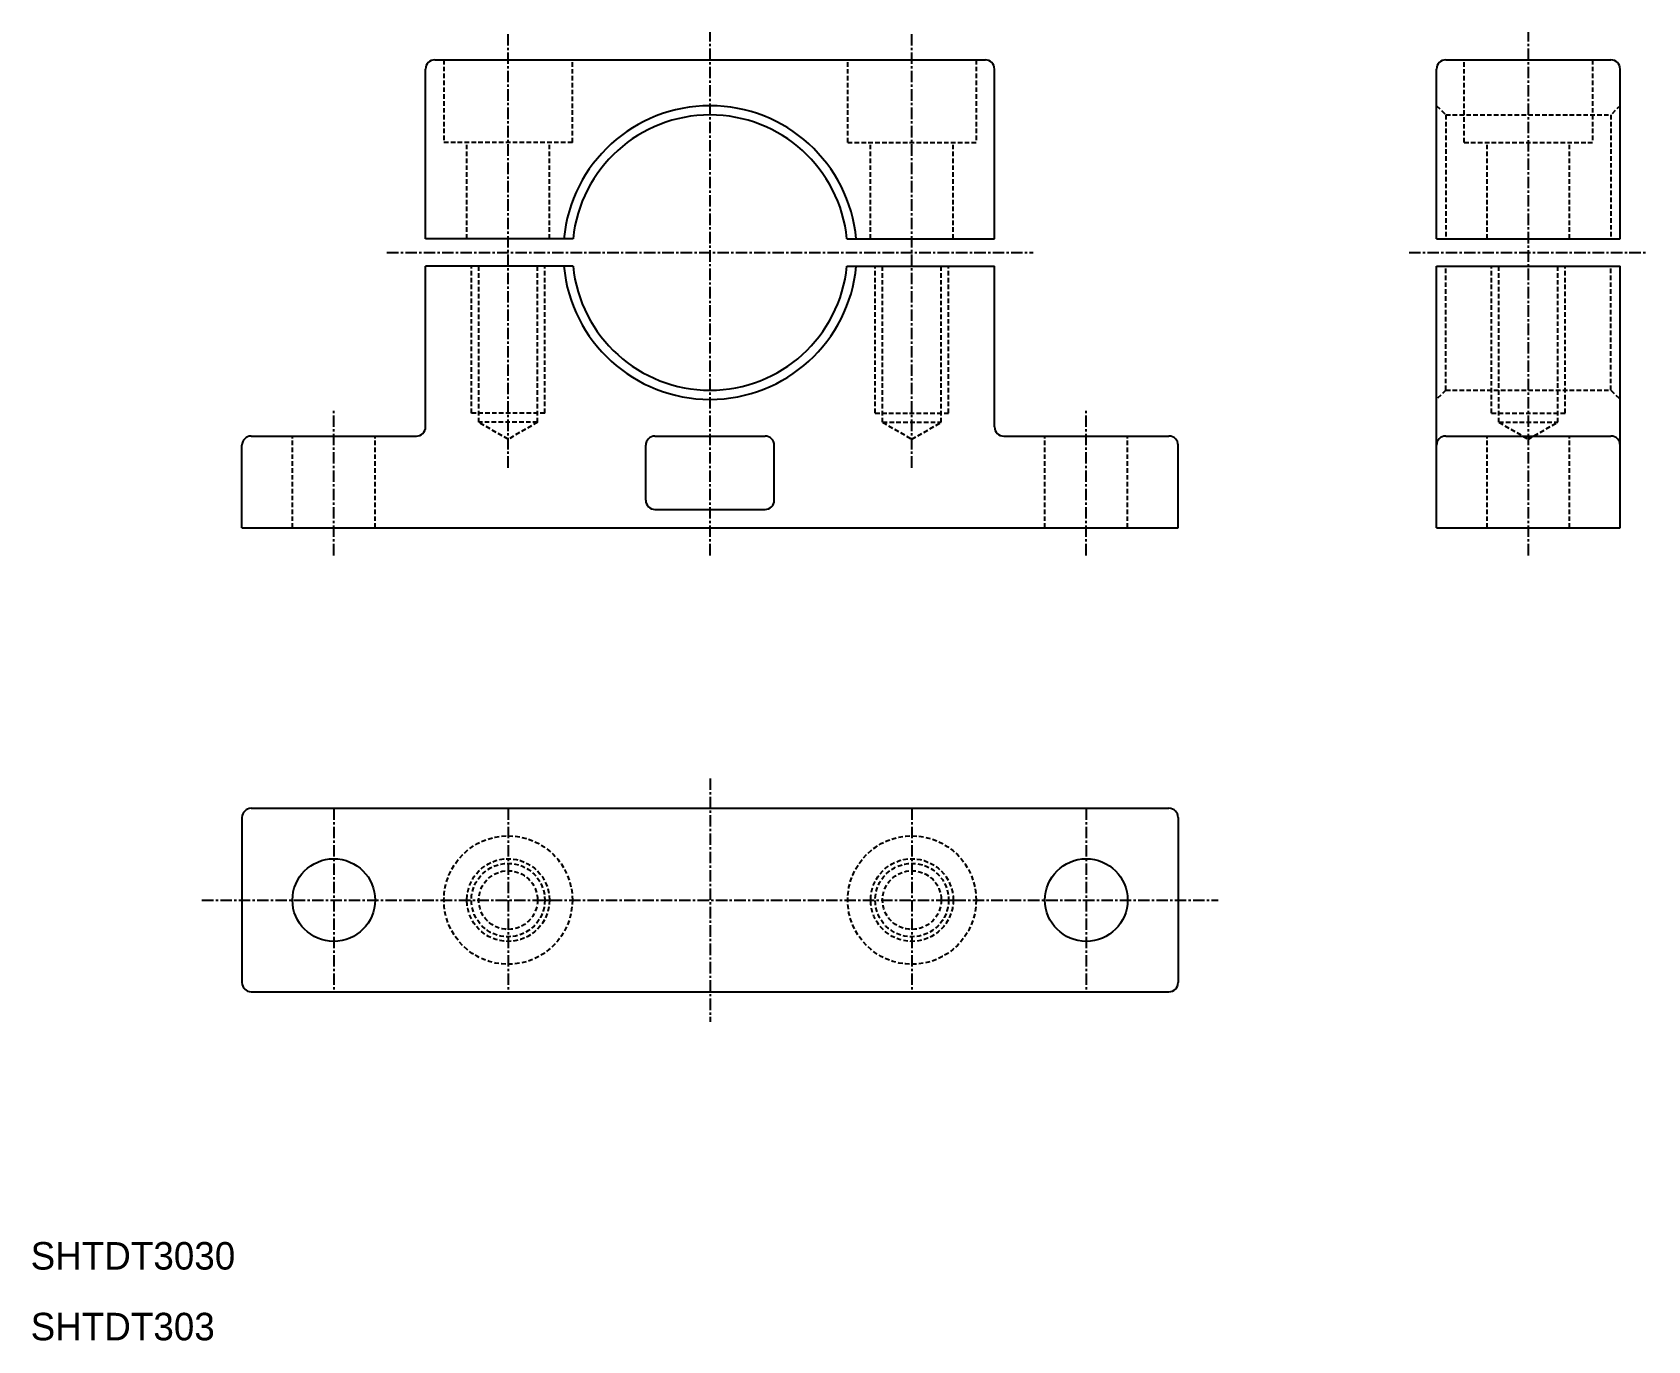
# Model space of a CAD drawing. Extents: x 17 to 193, y 64 to 206.
import ezdxf

# ---------------------------------------------------------------- set-up
doc = ezdxf.new("R2010")
doc.units = 0
doc.linetypes.add('CENTER', pattern=[2, 1.25, -0.25, 0.25, -0.25])
doc.linetypes.add('DASHED', pattern=[0.75, 0.5, -0.25])
doc.layers.get('0').update_dxf_attribs({"linetype": 'CONTINUOUS'})
doc.layers.add('CENTER', color=1, linetype='CENTER')

msp = doc.modelspace()

# ---------------------------------------------------------------- linework, layer by layer
at = {"color": 7, "linetype": 'CONTINUOUS'}
for p, q in [((60.59, 203.36), (120.59, 203.36)), ((170.76, 203.36), (188.76, 203.36)), ((59.59, 183.86), (59.59, 202.36)), ((121.59, 183.86), (121.59, 202.36)), ((169.76, 183.86), (169.76, 202.36)), ((189.76, 183.86), (189.76, 202.36)), ((75.66, 183.86), (59.59, 183.86)), ((105.51, 183.86), (121.59, 183.86)), ((169.76, 183.86), (189.76, 183.86)), ((59.59, 163.36), (59.59, 180.86)), ((75.66, 180.86), (59.59, 180.86)), ((105.51, 180.86), (121.59, 180.86)), ((121.59, 163.36), (121.59, 180.86)), ((169.76, 152.36), (169.76, 180.86)), ((169.76, 180.86), (189.76, 180.86)), ((189.76, 152.36), (189.76, 180.86)), ((40.59, 162.36), (58.59, 162.36)), ((84.59, 162.36), (96.59, 162.36)), ((122.59, 162.36), (140.59, 162.36)), ((170.76, 162.36), (188.76, 162.36)), ((39.59, 152.36), (39.59, 161.36)), ((83.59, 155.36), (83.59, 161.36)), ((97.59, 155.36), (97.59, 161.36)), ((141.59, 152.36), (141.59, 161.36)), ((84.59, 154.36), (96.59, 154.36)), ((39.59, 152.36), (141.59, 152.36)), ((169.76, 152.36), (189.76, 152.36)), ((40.59, 121.79), (140.59, 121.79)), ((39.59, 120.79), (39.59, 102.79)), ((141.59, 120.79), (141.59, 102.79)), ((40.59, 101.79), (140.59, 101.79))]:
    msp.add_line(p, q, dxfattribs=at)
at = {"color": 3, "linetype": 'DASHED'}
for p, q in [((61.59, 203.36), (61.59, 194.36)), ((75.59, 194.36), (75.59, 203.36)), ((105.59, 194.36), (105.59, 203.36)), ((119.59, 203.36), (119.59, 194.36)), ((172.76, 194.36), (172.76, 203.36)), ((186.76, 203.36), (186.76, 194.36)), ((169.76, 198.36), (170.76, 197.36)), ((170.76, 197.36), (188.76, 197.36)), ((170.76, 197.36), (170.76, 183.86)), ((189.76, 198.36), (188.76, 197.36)), ((188.76, 197.36), (188.76, 183.86)), ((75.59, 194.36), (61.59, 194.36)), ((64.09, 183.86), (64.09, 194.36)), ((73.09, 183.86), (73.09, 194.36)), ((105.59, 194.36), (119.59, 194.36)), ((108.09, 183.86), (108.09, 194.36)), ((117.09, 183.86), (117.09, 194.36)), ((172.76, 194.36), (186.76, 194.36)), ((175.26, 183.86), (175.26, 194.36)), ((184.26, 183.86), (184.26, 194.36)), ((64.59, 164.86), (64.59, 180.86)), ((65.39, 163.86), (65.39, 180.86)), ((71.79, 163.86), (71.79, 180.86)), ((72.59, 164.86), (72.59, 180.86)), ((108.59, 164.86), (108.59, 180.86)), ((109.39, 163.86), (109.39, 180.86)), ((115.79, 163.86), (115.79, 180.86)), ((116.59, 164.86), (116.59, 180.86)), ((170.76, 167.36), (170.76, 180.86)), ((175.76, 164.86), (175.76, 180.86)), ((176.56, 163.86), (176.56, 180.86)), ((182.96, 163.86), (182.96, 180.86)), ((183.76, 164.86), (183.76, 180.86)), ((188.76, 167.36), (188.76, 180.86)), ((170.76, 167.36), (169.76, 166.36)), ((170.76, 167.36), (188.76, 167.36)), ((188.76, 167.36), (189.76, 166.36)), ((72.59, 164.86), (64.59, 164.86)), ((71.79, 163.86), (65.39, 163.86)), ((68.59, 162.01), (65.39, 163.86)), ((71.79, 163.86), (68.59, 162.01)), ((108.59, 164.86), (116.59, 164.86)), ((109.39, 163.86), (112.59, 162.01)), ((109.39, 163.86), (115.79, 163.86)), ((112.59, 162.01), (115.79, 163.86)), ((175.76, 164.86), (183.76, 164.86)), ((176.56, 163.86), (179.76, 162.01)), ((176.56, 163.86), (182.96, 163.86)), ((179.76, 162.01), (182.96, 163.86)), ((45.09, 152.36), (45.09, 162.36)), ((54.09, 152.36), (54.09, 162.36)), ((127.09, 152.36), (127.09, 162.36)), ((136.09, 152.36), (136.09, 162.36)), ((175.26, 152.36), (175.26, 162.36)), ((184.26, 152.36), (184.26, 162.36))]:
    msp.add_line(p, q, dxfattribs=at)
for centre, radius in [((68.59, 111.79), 7), ((112.59, 111.79), 7), ((68.59, 111.79), 4.5), ((112.59, 111.79), 4.5), ((68.59, 111.79), 4), ((68.59, 111.79), 3.2), ((112.59, 111.79), 4), ((112.59, 111.79), 3.2)]:
    msp.add_circle(centre, radius, dxfattribs=at)
at = {"color": 7, "linetype": 'CONTINUOUS'}
for centre in [(49.59, 111.79), (131.59, 111.79)]:
    msp.add_circle(centre, 4.5, dxfattribs=at)
for centre, radius, start, end in [((60.59, 202.36), 1, 90, 180), ((120.59, 202.36), 1, 0, 90), ((170.76, 202.36), 1, 90, 180), ((188.76, 202.36), 1, 0, 90), ((90.59, 182.36), 16, 5.3794, 174.6206), ((90.59, 182.36), 15, 5.7392, 174.2608), ((90.59, 182.36), 16, 185.3794, 354.6206), ((90.59, 182.36), 15, 185.7392, 354.2608), ((40.59, 161.36), 1, 90, 180), ((58.59, 163.36), 1, 270, 0), ((84.59, 161.36), 1, 90, 180), ((96.59, 161.36), 1, 0, 90), ((122.59, 163.36), 1, 180, 270), ((140.59, 161.36), 1, 0, 90), ((170.76, 161.36), 1, 90, 180), ((188.76, 161.36), 1, 0, 90), ((84.59, 155.36), 1, 180, 270), ((96.59, 155.36), 1, 270, 0), ((40.59, 120.79), 1, 90, 180), ((140.59, 120.79), 1, 0, 90), ((40.59, 102.79), 1, 180, 270), ((140.59, 102.79), 1, 270, 0)]:
    msp.add_arc(centre, radius, start, end, dxfattribs=at)
at = {"layer": 'CENTER', "color": 1, "linetype": 'CENTER'}
for p, q in [((68.59, 158.91), (68.59, 206.36)), ((90.59, 149.36), (90.59, 206.36)), ((112.59, 158.91), (112.59, 206.36)), ((179.76, 149.36), (179.76, 206.36)), ((55.39, 182.36), (125.79, 182.36)), ((166.76, 182.36), (192.76, 182.36)), ((49.59, 149.36), (49.59, 165.36)), ((131.59, 149.36), (131.59, 165.36)), ((90.59, 125.05), (90.59, 98.53)), ((49.59, 121.79), (49.59, 101.79)), ((68.59, 121.79), (68.59, 101.79)), ((112.59, 121.79), (112.59, 101.79)), ((131.59, 121.79), (131.59, 101.79)), ((35.23, 111.79), (145.95, 111.79))]:
    msp.add_line(p, q, dxfattribs=at)

# ---------------------------------------------------------------- texts
at = {"color": 7, "linetype": 'CONTINUOUS'}
for s, p in [('SHTDT3030', (16.56, 71.52)), ('SHTDT303', (16.56, 63.81))]:
    msp.add_text(s, height=3, dxfattribs=at).set_placement(p)

doc.saveas('drawing.dxf')
